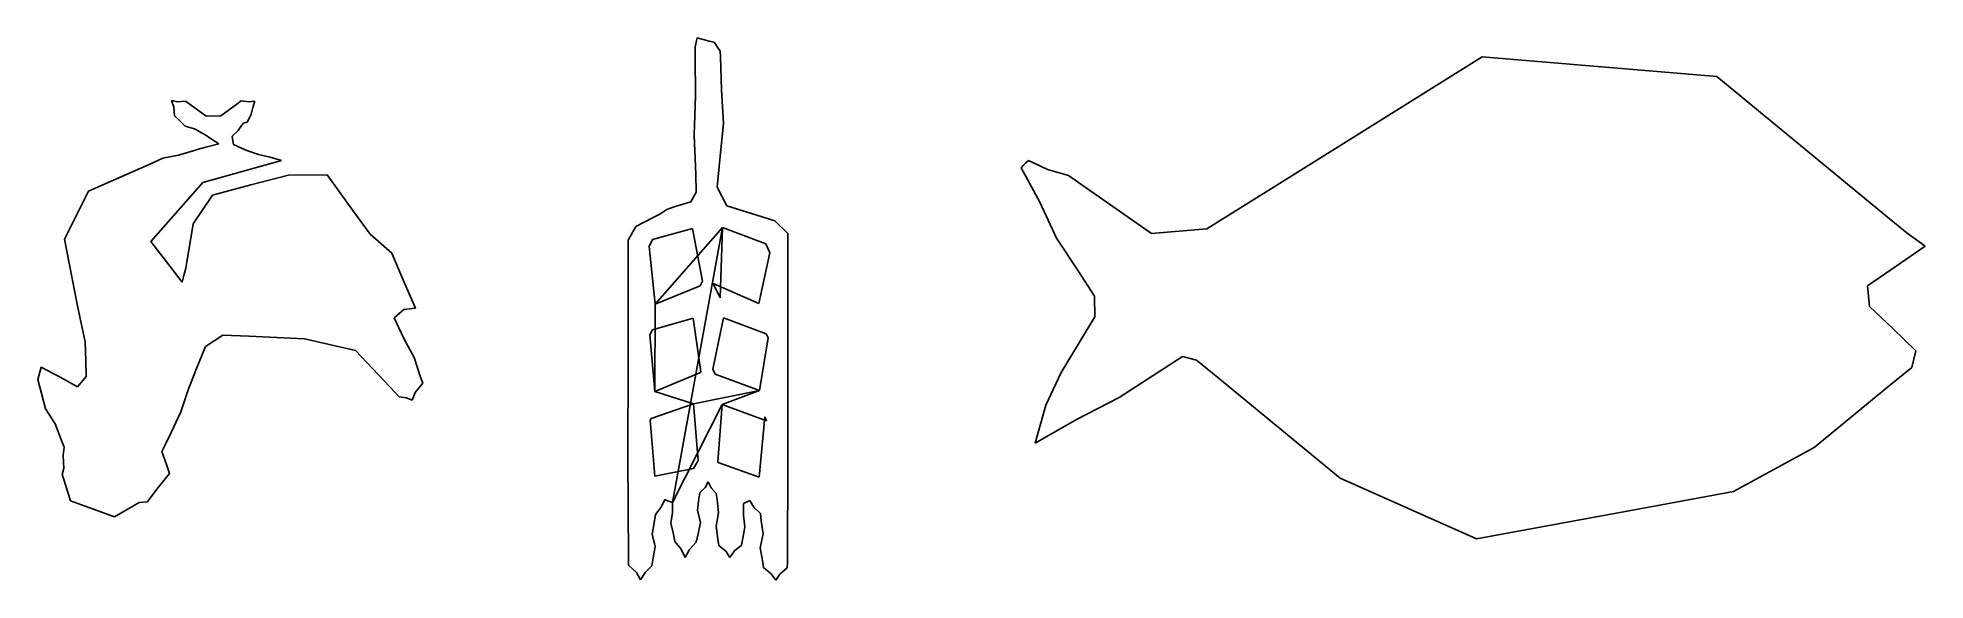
# Model space of a CAD drawing. Header units: metres. Extents: x -245 to 400, y -144 to 41.
import ezdxf

# ---------------------------------------------------------------- set-up
doc = ezdxf.new("R2010")
doc.units = ezdxf.units.M

msp = doc.modelspace()

# ---------------------------------------------------------------- linework, layer by layer
for p, q in [((-19.62, 41.1, -665.11), (-20.32, 38, -665.11)), ((-19.62, 41.1, -665.11), (-20.32, 38, -665.11)), ((-15.52, 40, -665.11), (-19.62, 41.1, -665.11)), ((-15.52, 40, -665.11), (-19.62, 41.1, -665.11)), ((-13.82, 39.6, -665.11), (-15.52, 40, -665.11)), ((-13.82, 39.6, -665.11), (-15.52, 40, -665.11)), ((-11.72, 36.5, -665.11), (-13.82, 39.6, -665.11)), ((-11.72, 36.5, -665.11), (-13.82, 39.6, -665.11)), ((-20.32, 38, -665.11), (-20.32, 34.6, -665.11)), ((-20.32, 38, -665.11), (-20.32, 34.6, -665.11)), ((-20.32, 34.6, -665.11), (-20.22, 21.3, -665.11)), ((-20.32, 34.6, -665.11), (-20.22, 21.3, -665.11)), ((-11.62, 34.6, -665.11), (-11.72, 36.5, -665.11)), ((-11.62, 34.6, -665.11), (-11.72, 36.5, -665.11)), ((-11.32, 23.3, -665.11), (-11.62, 34.6, -665.11)), ((-11.32, 23.3, -665.11), (-11.62, 34.6, -665.11)), ((248.38, 34.6, -665.11), (179.17, -8.6, -665.11)), ((248.38, 34.6, -665.11), (179.17, -8.6, -665.11)), ((328.47, 27.9, -665.11), (248.38, 34.6, -665.11)), ((328.47, 27.9, -665.11), (248.38, 34.6, -665.11)), ((387.28, -20.5, -665.11), (328.47, 27.9, -665.11)), ((387.28, -20.5, -665.11), (328.47, 27.9, -665.11)), ((-196.9, 19.3, -665.11), (-199, 19.7, -665.11)), ((-199, 19.7, -665.11), (-198.2, 17.4, -665.11)), ((-196.9, 19.3, -665.11), (-199, 19.7, -665.11)), ((-199, 19.7, -665.11), (-198.2, 17.4, -665.11)), ((-194.3, 19.5, -665.11), (-196.9, 19.3, -665.11)), ((-194.3, 19.5, -665.11), (-196.9, 19.3, -665.11)), ((-192.7, 18.3, -665.11), (-194.3, 19.5, -665.11)), ((-192.7, 18.3, -665.11), (-194.3, 19.5, -665.11)), ((-175.3, 19.6, -665.11), (-176.8, 18.5, -665.11)), ((-175.3, 19.6, -665.11), (-176.8, 18.5, -665.11)), ((-172.7, 19.2, -665.11), (-175.3, 19.6, -665.11)), ((-172.7, 19.2, -665.11), (-175.3, 19.6, -665.11)), ((-170.6, 19.5, -665.11), (-172.7, 19.2, -665.11)), ((-170.6, 19.5, -665.11), (-172.7, 19.2, -665.11)), ((-171.3, 17.3, -665.11), (-170.6, 19.5, -665.11)), ((-171.3, 17.3, -665.11), (-170.6, 19.5, -665.11)), ((-20.22, 21.3, -665.11), (-20.62, 7.9, -665.11)), ((-20.22, 21.3, -665.11), (-20.62, 7.9, -665.11)), ((-10.62, 11.9, -665.11), (-11.32, 23.3, -665.11)), ((-10.62, 11.9, -665.11), (-11.32, 23.3, -665.11)), ((-198.2, 17.4, -665.11), (-198, 14.5, -665.11)), ((-198.2, 17.4, -665.11), (-198, 14.5, -665.11)), ((-198, 14.5, -665.11), (-196.4, 13, -665.11)), ((-198, 14.5, -665.11), (-196.4, 13, -665.11)), ((-196.4, 13, -665.11), (-194.4, 11, -665.11)), ((-196.4, 13, -665.11), (-194.4, 11, -665.11)), ((-187.2, 14.4, -665.11), (-192.7, 18.3, -665.11)), ((-187.2, 14.4, -665.11), (-192.7, 18.3, -665.11)), ((-182.2, 14.5, -665.11), (-187.2, 14.4, -665.11)), ((-182.2, 14.5, -665.11), (-187.2, 14.4, -665.11)), ((-176.8, 18.5, -665.11), (-182.2, 14.5, -665.11)), ((-176.8, 18.5, -665.11), (-182.2, 14.5, -665.11)), ((-173.2, 12.3, -665.11), (-172.8, 13.1, -665.11)), ((-173.2, 12.3, -665.11), (-172.8, 13.1, -665.11)), ((-172.8, 13.1, -665.11), (-171.9, 15.1, -665.11)), ((-172.8, 13.1, -665.11), (-171.9, 15.1, -665.11)), ((-171.9, 15.1, -665.11), (-171.3, 17.3, -665.11)), ((-171.9, 15.1, -665.11), (-171.3, 17.3, -665.11)), ((-194.4, 11, -665.11), (-191.2, 10.1, -665.11)), ((-194.4, 11, -665.11), (-191.2, 10.1, -665.11)), ((-191.2, 10.1, -665.11), (-188.6, 8.6, -665.11)), ((-191.2, 10.1, -665.11), (-188.6, 8.6, -665.11)), ((-188.6, 8.6, -665.11), (-187.3, 7.9, -665.11)), ((-188.6, 8.6, -665.11), (-187.3, 7.9, -665.11)), ((-187.3, 7.9, -665.11), (-186.1, 7, -665.11)), ((-187.3, 7.9, -665.11), (-186.1, 7, -665.11)), ((-186.1, 7, -665.11), (-182.9, 4.9, -665.11)), ((-186.1, 7, -665.11), (-182.9, 4.9, -665.11)), ((-178.3, 7.6, -665.11), (-176.3, 9.5, -665.11)), ((-178.3, 7.6, -665.11), (-176.3, 9.5, -665.11)), ((-178.1, 5.9, -665.11), (-178.3, 7.6, -665.11)), ((-178.1, 5.9, -665.11), (-178.3, 7.6, -665.11)), ((-176.3, 9.5, -665.11), (-175.1, 11.2, -665.11)), ((-176.3, 9.5, -665.11), (-175.1, 11.2, -665.11)), ((-175.1, 11.2, -665.11), (-174.5, 12, -665.11)), ((-175.1, 11.2, -665.11), (-174.5, 12, -665.11)), ((-174.5, 12, -665.11), (-173.2, 12.3, -665.11)), ((-174.5, 12, -665.11), (-173.2, 12.3, -665.11)), ((-20.62, 7.9, -665.11), (-20.12, -5.4, -665.11)), ((-20.62, 7.9, -665.11), (-20.12, -5.4, -665.11)), ((-11.72, 0.7, -665.11), (-10.62, 11.9, -665.11)), ((-11.72, 0.7, -665.11), (-10.62, 11.9, -665.11)), ((-196.7, 1.1, -665.11), (-202, 0, -665.11)), ((-196.7, 1.1, -665.11), (-202, 0, -665.11)), ((-191.7, 2.6, -665.11), (-196.7, 1.1, -665.11)), ((-191.7, 2.6, -665.11), (-196.7, 1.1, -665.11)), ((-189.5, 3.2, -665.11), (-191.7, 2.6, -665.11)), ((-189.5, 3.2, -665.11), (-191.7, 2.6, -665.11)), ((-187.3, 3.8, -665.11), (-189.5, 3.2, -665.11)), ((-187.3, 3.8, -665.11), (-189.5, 3.2, -665.11)), ((-182.9, 4.9, -665.11), (-187.3, 3.8, -665.11)), ((-182.9, 4.9, -665.11), (-187.3, 3.8, -665.11)), ((-177.9, 4.7, -665.11), (-178.1, 5.9, -665.11)), ((-177.9, 4.7, -665.11), (-178.1, 5.9, -665.11)), ((-175.1, 3.4, -665.11), (-177.9, 4.7, -665.11)), ((-175.1, 3.4, -665.11), (-177.9, 4.7, -665.11)), ((-173.3, 2.7, -665.11), (-175.1, 3.4, -665.11)), ((-173.3, 2.7, -665.11), (-175.1, 3.4, -665.11)), ((-169.4, 1.3, -665.11), (-173.3, 2.7, -665.11)), ((-169.4, 1.3, -665.11), (-173.3, 2.7, -665.11)), ((-165.4, 0.4, -665.11), (-169.4, 1.3, -665.11)), ((-165.4, 0.4, -665.11), (-169.4, 1.3, -665.11)), ((-161.5, -0.7, -665.11), (-165.4, 0.4, -665.11)), ((-161.5, -0.7, -665.11), (-165.4, 0.4, -665.11)), ((-12.82, -9.9, -665.11), (-11.72, 0.7, -665.11)), ((-12.82, -9.9, -665.11), (-11.72, 0.7, -665.11)), ((-206.7, -2.1, -665.11), (-227.4, -11.2, -665.11)), ((-206.7, -2.1, -665.11), (-227.4, -11.2, -665.11)), ((-202, 0, -665.11), (-206.7, -2.1, -665.11)), ((-202, 0, -665.11), (-206.7, -2.1, -665.11)), ((-188.4, -8.2, -665.11), (-161.5, -0.7, -665.11)), ((-188.4, -8.2, -665.11), (-161.5, -0.7, -665.11)), ((-159.1, -5.7, -665.11), (-172, -9.1, -665.11)), ((-159.1, -5.7, -665.11), (-172, -9.1, -665.11)), ((-145.9, -5.6, -665.11), (-159.1, -5.7, -665.11)), ((-145.9, -5.6, -665.11), (-159.1, -5.7, -665.11)), ((-137.1, -17.8, -665.11), (-145.9, -5.6, -665.11)), ((-137.1, -17.8, -665.11), (-145.9, -5.6, -665.11)), ((-20.12, -5.4, -665.11), (-19.92, -11.5, -665.11)), ((-20.12, -5.4, -665.11), (-19.92, -11.5, -665.11)), ((91.78, -2.4, -665.11), (90.97, -3.2, -665.11)), ((91.78, -2.4, -665.11), (90.97, -3.2, -665.11)), ((90.97, -3.2, -665.11), (97.38, -15, -665.11)), ((90.97, -3.2, -665.11), (90.97, -3.2, -665.11)), ((90.97, -3.2, -665.11), (97.38, -15, -665.11)), ((90.97, -3.2, -665.11), (90.97, -3.2, -665.11)), ((92.58, -1.6, -665.11), (91.78, -2.4, -665.11)), ((92.58, -1.6, -665.11), (91.78, -2.4, -665.11)), ((93.47, -0.8, -665.11), (92.58, -1.6, -665.11)), ((93.47, -0.8, -665.11), (92.58, -1.6, -665.11)), ((99.97, -3.8, -665.11), (93.47, -0.8, -665.11)), ((99.97, -3.8, -665.11), (93.47, -0.8, -665.11)), ((107.08, -5.9, -665.11), (99.97, -3.8, -665.11)), ((107.08, -5.9, -665.11), (99.97, -3.8, -665.11)), ((112.78, -9.9, -665.11), (107.08, -5.9, -665.11)), ((112.78, -9.9, -665.11), (107.08, -5.9, -665.11)), ((-227.4, -11.2, -665.11), (-235.6, -27.6, -665.11)), ((-227.4, -11.2, -665.11), (-235.6, -27.6, -665.11)), ((-206.1, -28.4, -665.11), (-188.4, -8.2, -665.11)), ((-206.1, -28.4, -665.11), (-188.4, -8.2, -665.11)), ((-185, -12.6, -665.11), (-191.7, -22.3, -665.11)), ((-185, -12.6, -665.11), (-191.7, -22.3, -665.11)), ((-172, -9.1, -665.11), (-185, -12.6, -665.11)), ((-172, -9.1, -665.11), (-185, -12.6, -665.11)), ((-19.92, -11.5, -665.11), (-21.82, -14.8, -665.11)), ((-19.92, -11.5, -665.11), (-21.82, -14.8, -665.11)), ((-9.52, -16.2, -665.11), (-12.82, -9.9, -665.11)), ((-9.52, -16.2, -665.11), (-12.82, -9.9, -665.11)), ((135.47, -25.7, -665.11), (112.78, -9.9, -665.11)), ((135.47, -25.7, -665.11), (112.78, -9.9, -665.11)), ((179.17, -8.6, -665.11), (154.38, -24.1, -665.11)), ((179.17, -8.6, -665.11), (154.38, -24.1, -665.11)), ((-131.2, -25.9, -665.11), (-137.1, -17.8, -665.11)), ((-131.2, -25.9, -665.11), (-137.1, -17.8, -665.11)), ((-32.32, -19, -665.11), (-34.82, -20.3, -665.11)), ((-32.32, -19, -665.11), (-34.82, -20.3, -665.11)), ((-30.02, -17.5, -665.11), (-32.32, -19, -665.11)), ((-30.02, -17.5, -665.11), (-32.32, -19, -665.11)), ((-27.42, -16.6, -665.11), (-30.02, -17.5, -665.11)), ((-27.42, -16.6, -665.11), (-30.02, -17.5, -665.11)), ((-21.82, -14.8, -665.11), (-27.42, -16.6, -665.11)), ((-21.82, -14.8, -665.11), (-27.42, -16.6, -665.11)), ((0.78, -19.4, -665.11), (-9.52, -16.2, -665.11)), ((0.78, -19.4, -665.11), (-9.52, -16.2, -665.11)), ((97.38, -15, -665.11), (103.08, -27.2, -665.11)), ((97.38, -15, -665.11), (103.08, -27.2, -665.11)), ((-191.7, -22.3, -665.11), (-193.8, -35.4, -665.11)), ((-191.7, -22.3, -665.11), (-193.8, -35.4, -665.11)), ((-40.52, -23.3, -665.11), (-43.22, -27.9, -665.11)), ((-40.52, -23.3, -665.11), (-43.22, -27.9, -665.11)), ((-34.82, -20.3, -665.11), (-40.52, -23.3, -665.11)), ((-34.82, -20.3, -665.11), (-40.52, -23.3, -665.11)), ((-34.82, -27.7, -665.11), (-21.22, -24, -665.11)), ((-34.82, -27.7, -665.11), (-21.22, -24, -665.11)), ((-11.02, -23.6, -665.11), (-33.92, -49.8, -665.11)), ((-11.02, -23.6, -665.11), (-33.92, -49.8, -665.11)), ((-28.02, -117.4, -665.11), (-11.02, -23.6, -665.11)), ((-28.02, -117.4, -665.11), (-11.02, -23.6, -665.11)), ((-21.22, -24, -665.11), (-17.82, -41.9, -665.11)), ((-21.22, -24, -665.11), (-17.82, -41.9, -665.11)), ((-11.82, -47.6, -665.11), (-11.02, -23.6, -665.11)), ((-11.82, -47.6, -665.11), (-11.02, -23.6, -665.11)), ((-11.02, -23.6, -665.11), (3.78, -29.2, -665.11)), ((-11.02, -23.6, -665.11), (3.78, -29.2, -665.11)), ((6.88, -21.3, -665.11), (0.78, -19.4, -665.11)), ((6.88, -21.3, -665.11), (0.78, -19.4, -665.11)), ((11.28, -25.7, -665.11), (6.88, -21.3, -665.11)), ((11.28, -25.7, -665.11), (6.88, -21.3, -665.11)), ((11.28, -32.7, -665.11), (11.28, -25.7, -665.11)), ((11.28, -32.7, -665.11), (11.28, -25.7, -665.11)), ((154.38, -24.1, -665.11), (135.47, -25.7, -665.11)), ((154.38, -24.1, -665.11), (135.47, -25.7, -665.11)), ((393.38, -25.5, -665.11), (387.28, -20.5, -665.11)), ((393.38, -25.5, -665.11), (387.28, -20.5, -665.11)), ((399.57, -30, -665.11), (393.38, -25.5, -665.11)), ((399.57, -30, -665.11), (393.38, -25.5, -665.11)), ((-235.6, -27.6, -665.11), (-231.2, -49.8, -665.11)), ((-235.6, -27.6, -665.11), (-231.2, -49.8, -665.11)), ((-195.4, -42.3, -665.11), (-206.1, -28.4, -665.11)), ((-195.4, -42.3, -665.11), (-206.1, -28.4, -665.11)), ((-123.8, -32.4, -665.11), (-131.2, -25.9, -665.11)), ((-123.8, -32.4, -665.11), (-131.2, -25.9, -665.11)), ((-43.22, -27.9, -665.11), (-43.22, -34.3, -665.11)), ((-43.22, -27.9, -665.11), (-43.22, -34.3, -665.11)), ((-36.02, -30.1, -665.11), (-34.82, -27.7, -665.11)), ((-36.02, -30.1, -665.11), (-34.82, -27.7, -665.11)), ((-33.92, -49.8, -665.11), (-36.02, -30.1, -665.11)), ((-33.92, -49.8, -665.11), (-36.02, -30.1, -665.11)), ((5.18, -32.2, -665.11), (1.48, -49.5, -665.11)), ((5.18, -32.2, -665.11), (1.48, -49.5, -665.11)), ((3.78, -29.2, -665.11), (5.18, -32.2, -665.11)), ((3.78, -29.2, -665.11), (5.18, -32.2, -665.11)), ((103.08, -27.2, -665.11), (110.38, -38.4, -665.11)), ((103.08, -27.2, -665.11), (110.38, -38.4, -665.11)), ((389.68, -36.8, -665.11), (399.57, -30, -665.11)), ((389.68, -36.8, -665.11), (399.57, -30, -665.11)), ((-194.1, -37.5, -665.11), (-194.7, -39.5, -665.11)), ((-194.1, -37.5, -665.11), (-194.7, -39.5, -665.11)), ((-193.8, -35.4, -665.11), (-194.1, -37.5, -665.11)), ((-193.8, -35.4, -665.11), (-194.1, -37.5, -665.11)), ((-119.5, -42.6, -665.11), (-123.8, -32.4, -665.11)), ((-119.5, -42.6, -665.11), (-123.8, -32.4, -665.11)), ((-43.22, -34.3, -665.11), (-43.22, -68.3, -665.11)), ((-43.22, -34.3, -665.11), (-43.22, -68.3, -665.11)), ((11.38, -67.7, -665.11), (11.28, -32.7, -665.11)), ((11.38, -67.7, -665.11), (11.28, -32.7, -665.11)), ((110.38, -38.4, -665.11), (115.97, -47, -665.11)), ((110.38, -38.4, -665.11), (115.97, -47, -665.11)), ((379.88, -43.5, -665.11), (389.68, -36.8, -665.11)), ((379.88, -43.5, -665.11), (389.68, -36.8, -665.11)), ((-194.7, -39.5, -665.11), (-195.4, -42.3, -665.11)), ((-194.7, -39.5, -665.11), (-195.4, -42.3, -665.11)), ((-115.8, -51.1, -665.11), (-119.5, -42.6, -665.11)), ((-115.8, -51.1, -665.11), (-119.5, -42.6, -665.11)), ((-18.62, -43.5, -665.11), (-33.92, -49.8, -665.11)), ((-18.62, -43.5, -665.11), (-33.92, -49.8, -665.11)), ((-17.82, -41.9, -665.11), (-18.62, -43.5, -665.11)), ((-17.82, -41.9, -665.11), (-18.62, -43.5, -665.11)), ((1.48, -49.5, -665.11), (-14.12, -42.7, -665.11)), ((-14.12, -42.7, -665.11), (-11.82, -47.6, -665.11)), ((1.48, -49.5, -665.11), (-14.12, -42.7, -665.11)), ((-14.12, -42.7, -665.11), (-11.82, -47.6, -665.11)), ((380.57, -50.6, -665.11), (379.88, -43.5, -665.11)), ((380.57, -50.6, -665.11), (379.88, -43.5, -665.11)), ((-231.2, -49.8, -665.11), (-229.9, -56.2, -665.11)), ((-231.2, -49.8, -665.11), (-229.9, -56.2, -665.11)), ((-119.7, -51.6, -665.11), (-115.8, -51.1, -665.11)), ((-119.7, -51.6, -665.11), (-115.8, -51.1, -665.11)), ((-33.92, -49.8, -665.11), (-34.02, -79.5, -665.11)), ((-33.92, -49.8, -665.11), (-34.02, -79.5, -665.11)), ((115.97, -47, -665.11), (116.17, -54.1, -665.11)), ((115.97, -47, -665.11), (116.17, -54.1, -665.11)), ((388.47, -58.1, -665.11), (380.57, -50.6, -665.11)), ((388.47, -58.1, -665.11), (380.57, -50.6, -665.11)), ((-229.9, -56.2, -665.11), (-228.5, -62.6, -665.11)), ((-229.9, -56.2, -665.11), (-228.5, -62.6, -665.11)), ((-123, -54.4, -665.11), (-119.7, -51.6, -665.11)), ((-123, -54.4, -665.11), (-119.7, -51.6, -665.11)), ((-119.7, -61.5, -665.11), (-123, -54.4, -665.11)), ((-123, -54.4, -665.11), (-123, -54.4, -665.11)), ((-119.7, -61.5, -665.11), (-123, -54.4, -665.11)), ((-123, -54.4, -665.11), (-123, -54.4, -665.11)), ((-34.82, -58.5, -665.11), (-21.02, -54.5, -665.11)), ((-34.82, -58.5, -665.11), (-21.02, -54.5, -665.11)), ((-21.02, -54.5, -665.11), (-18.42, -72.8, -665.11)), ((-21.02, -54.5, -665.11), (-18.42, -72.8, -665.11)), ((-14.22, -71.9, -665.11), (-10.62, -54.4, -665.11)), ((-14.22, -71.9, -665.11), (-10.62, -54.4, -665.11)), ((-10.62, -54.4, -665.11), (3.88, -59.9, -665.11)), ((-10.62, -54.4, -665.11), (3.88, -59.9, -665.11)), ((116.17, -54.1, -665.11), (110.88, -62.7, -665.11)), ((116.17, -54.1, -665.11), (110.88, -62.7, -665.11)), ((-228.5, -62.6, -665.11), (-228.3, -69.1, -665.11)), ((-228.5, -62.6, -665.11), (-228.3, -69.1, -665.11)), ((-190.7, -72.3, -665.11), (-187.4, -64.2, -665.11)), ((-190.7, -72.3, -665.11), (-187.4, -64.2, -665.11)), ((-187.4, -64.2, -665.11), (-181.5, -60.3, -665.11)), ((-187.4, -64.2, -665.11), (-181.5, -60.3, -665.11)), ((-181.5, -60.3, -665.11), (-172.5, -60.7, -665.11)), ((-181.5, -60.3, -665.11), (-172.5, -60.7, -665.11)), ((-172.5, -60.7, -665.11), (-153.7, -61.6, -665.11)), ((-172.5, -60.7, -665.11), (-153.7, -61.6, -665.11)), ((-153.7, -61.6, -665.11), (-136.2, -65.6, -665.11)), ((-153.7, -61.6, -665.11), (-136.2, -65.6, -665.11)), ((-116.2, -67.9, -665.11), (-119.7, -61.5, -665.11)), ((-116.2, -67.9, -665.11), (-119.7, -61.5, -665.11)), ((-35.82, -60.2, -665.11), (-34.82, -58.5, -665.11)), ((-35.82, -60.2, -665.11), (-34.82, -58.5, -665.11)), ((-34.02, -79.5, -665.11), (-35.82, -60.2, -665.11)), ((-34.02, -79.5, -665.11), (-35.82, -60.2, -665.11)), ((4.58, -61.2, -665.11), (1.68, -79.2, -665.11)), ((4.58, -61.2, -665.11), (1.68, -79.2, -665.11)), ((3.88, -59.9, -665.11), (4.58, -61.2, -665.11)), ((3.88, -59.9, -665.11), (4.58, -61.2, -665.11)), ((110.88, -62.7, -665.11), (104.58, -73.1, -665.11)), ((110.88, -62.7, -665.11), (104.58, -73.1, -665.11)), ((396.38, -65.7, -665.11), (388.47, -58.1, -665.11)), ((396.38, -65.7, -665.11), (388.47, -58.1, -665.11)), ((-228.3, -69.1, -665.11), (-228.2, -74.4, -665.11)), ((-228.3, -69.1, -665.11), (-228.2, -74.4, -665.11)), ((-136.2, -65.6, -665.11), (-122.6, -80, -665.11)), ((-136.2, -65.6, -665.11), (-122.6, -80, -665.11)), ((-114, -74.7, -665.11), (-116.2, -67.9, -665.11)), ((-114, -74.7, -665.11), (-116.2, -67.9, -665.11)), ((-43.22, -68.3, -665.11), (-43.32, -102.2, -665.11)), ((-43.22, -68.3, -665.11), (-43.32, -102.2, -665.11)), ((11.38, -102.6, -665.11), (11.38, -67.7, -665.11)), ((11.38, -102.6, -665.11), (11.38, -67.7, -665.11)), ((137.97, -72.8, -665.11), (146.08, -67.6, -665.11)), ((137.97, -72.8, -665.11), (146.08, -67.6, -665.11)), ((146.08, -67.6, -665.11), (150.78, -68.8, -665.11)), ((146.08, -67.6, -665.11), (150.78, -68.8, -665.11)), ((150.78, -68.8, -665.11), (158.08, -74.8, -665.11)), ((150.78, -68.8, -665.11), (158.08, -74.8, -665.11)), ((394.97, -71.3, -665.11), (396.38, -65.7, -665.11)), ((394.97, -71.3, -665.11), (396.38, -65.7, -665.11)), ((-243.5, -71.2, -665.11), (-244.7, -75.4, -665.11)), ((-243.5, -71.2, -665.11), (-244.7, -75.4, -665.11)), ((-244.7, -75.4, -665.11), (-243.5, -79.8, -665.11)), ((-244.7, -75.4, -665.11), (-243.5, -79.8, -665.11)), ((-237.1, -74.6, -665.11), (-243.5, -71.2, -665.11)), ((-237.1, -74.6, -665.11), (-243.5, -71.2, -665.11)), ((-231.1, -77.9, -665.11), (-237.1, -74.6, -665.11)), ((-231.1, -77.9, -665.11), (-237.1, -74.6, -665.11)), ((-228.2, -74.4, -665.11), (-231.1, -77.9, -665.11)), ((-228.2, -74.4, -665.11), (-231.1, -77.9, -665.11)), ((-193.5, -79.3, -665.11), (-190.7, -72.3, -665.11)), ((-193.5, -79.3, -665.11), (-190.7, -72.3, -665.11)), ((-115.9, -79.9, -665.11), (-113.3, -76.7, -665.11)), ((-115.9, -79.9, -665.11), (-113.3, -76.7, -665.11)), ((-113.3, -76.7, -665.11), (-114, -74.7, -665.11)), ((-113.3, -76.7, -665.11), (-114, -74.7, -665.11)), ((-18.52, -73.1, -665.11), (-34.02, -79.5, -665.11)), ((-18.52, -73.1, -665.11), (-34.02, -79.5, -665.11)), ((-18.42, -72.8, -665.11), (-18.52, -73.1, -665.11)), ((-18.42, -72.8, -665.11), (-18.52, -73.1, -665.11)), ((-13.42, -73.6, -665.11), (-14.22, -71.9, -665.11)), ((-13.42, -73.6, -665.11), (-14.22, -71.9, -665.11)), ((1.68, -79.2, -665.11), (-13.42, -73.6, -665.11)), ((1.68, -79.2, -665.11), (-13.42, -73.6, -665.11)), ((104.58, -73.1, -665.11), (99.38, -84.2, -665.11)), ((104.58, -73.1, -665.11), (99.38, -84.2, -665.11)), ((124.38, -81.6, -665.11), (137.97, -72.8, -665.11)), ((124.38, -81.6, -665.11), (137.97, -72.8, -665.11)), ((158.08, -74.8, -665.11), (199.88, -109.1, -665.11)), ((158.08, -74.8, -665.11), (199.88, -109.1, -665.11)), ((386.68, -78.1, -665.11), (394.97, -71.3, -665.11)), ((386.68, -78.1, -665.11), (394.97, -71.3, -665.11)), ((-243.5, -79.8, -665.11), (-242, -85.5, -665.11)), ((-243.5, -79.8, -665.11), (-242, -85.5, -665.11)), ((-195.9, -86.5, -665.11), (-193.5, -79.3, -665.11)), ((-195.9, -86.5, -665.11), (-193.5, -79.3, -665.11)), ((-122.6, -80, -665.11), (-121.3, -81.4, -665.11)), ((-122.6, -80, -665.11), (-121.3, -81.4, -665.11)), ((-121.3, -81.4, -665.11), (-118.8, -81.7, -665.11)), ((-121.3, -81.4, -665.11), (-118.8, -81.7, -665.11)), ((-118.8, -81.7, -665.11), (-116.9, -82.5, -665.11)), ((-118.8, -81.7, -665.11), (-116.9, -82.5, -665.11)), ((-116.9, -82.5, -665.11), (-115.9, -79.9, -665.11)), ((-116.9, -82.5, -665.11), (-115.9, -79.9, -665.11)), ((-34.02, -79.5, -665.11), (-20.82, -83.8, -665.11)), ((-34.02, -79.5, -665.11), (-20.82, -83.8, -665.11)), ((-20.82, -83.8, -665.11), (1.68, -79.2, -665.11)), ((-20.82, -83.8, -665.11), (1.68, -79.2, -665.11)), ((1.68, -79.2, -665.11), (-11.12, -84, -665.11)), ((1.68, -79.2, -665.11), (-11.12, -84, -665.11)), ((109.88, -89.1, -665.11), (124.38, -81.6, -665.11)), ((109.88, -89.1, -665.11), (124.38, -81.6, -665.11)), ((361.68, -98.6, -665.11), (386.68, -78.1, -665.11)), ((361.68, -98.6, -665.11), (386.68, -78.1, -665.11)), ((-242, -85.5, -665.11), (-238.7, -90.6, -665.11)), ((-242, -85.5, -665.11), (-238.7, -90.6, -665.11)), ((-199.1, -93.3, -665.11), (-195.9, -86.5, -665.11)), ((-199.1, -93.3, -665.11), (-195.9, -86.5, -665.11)), ((-35.62, -89.3, -665.11), (-35.32, -88.8, -665.11)), ((-35.62, -89.3, -665.11), (-35.32, -88.8, -665.11)), ((-34.12, -108.4, -665.11), (-35.62, -89.3, -665.11)), ((-34.12, -108.4, -665.11), (-35.62, -89.3, -665.11)), ((-35.32, -88.8, -665.11), (-20.82, -83.8, -665.11)), ((-35.32, -88.8, -665.11), (-20.82, -83.8, -665.11)), ((-11.12, -84, -665.11), (-28.02, -117.4, -665.11)), ((-11.12, -84, -665.11), (-28.02, -117.4, -665.11)), ((-20.82, -83.8, -665.11), (-19.32, -103.1, -665.11)), ((-20.82, -83.8, -665.11), (-19.32, -103.1, -665.11)), ((-12.52, -103.5, -665.11), (-11.12, -84, -665.11)), ((-12.52, -103.5, -665.11), (-11.12, -84, -665.11)), ((-11.12, -84, -665.11), (4.08, -89.5, -665.11)), ((-11.12, -84, -665.11), (4.08, -89.5, -665.11)), ((3.48, -88.2, -665.11), (1.58, -108.8, -665.11)), ((3.48, -88.2, -665.11), (1.58, -108.8, -665.11)), ((4.08, -89.5, -665.11), (3.48, -88.2, -665.11)), ((4.08, -89.5, -665.11), (3.48, -88.2, -665.11)), ((99.38, -84.2, -665.11), (95.78, -97.2, -665.11)), ((99.38, -84.2, -665.11), (95.78, -97.2, -665.11)), ((95.78, -97.2, -665.11), (109.88, -89.1, -665.11)), ((95.78, -97.2, -665.11), (109.88, -89.1, -665.11)), ((-238.7, -90.6, -665.11), (-236.6, -96.2, -665.11)), ((-238.7, -90.6, -665.11), (-236.6, -96.2, -665.11)), ((-236.6, -96.2, -665.11), (-235.7, -98.5, -665.11)), ((-236.6, -96.2, -665.11), (-235.7, -98.5, -665.11)), ((-200.9, -97.1, -665.11), (-199.1, -93.3, -665.11)), ((-200.9, -97.1, -665.11), (-199.1, -93.3, -665.11)), ((-235.7, -98.5, -665.11), (-236, -101.2, -665.11)), ((-235.7, -98.5, -665.11), (-236, -101.2, -665.11)), ((-236, -101.2, -665.11), (-235.9, -103.7, -665.11)), ((-236, -101.2, -665.11), (-235.9, -103.7, -665.11)), ((-202.3, -100, -665.11), (-200.9, -97.1, -665.11)), ((-202.3, -100, -665.11), (-200.9, -97.1, -665.11)), ((-200.6, -104.8, -665.11), (-202.3, -100, -665.11)), ((-200.6, -104.8, -665.11), (-202.3, -100, -665.11)), ((-43.32, -102.2, -665.11), (-43.02, -136.2, -665.11)), ((-43.32, -102.2, -665.11), (-43.02, -136.2, -665.11)), ((11.18, -137.6, -665.11), (11.38, -102.6, -665.11)), ((11.18, -137.6, -665.11), (11.38, -102.6, -665.11)), ((334.18, -113.6, -665.11), (361.68, -98.6, -665.11)), ((334.18, -113.6, -665.11), (361.68, -98.6, -665.11)), ((-235.8, -105.7, -665.11), (-236.4, -107.8, -665.11)), ((-235.8, -105.7, -665.11), (-236.4, -107.8, -665.11)), ((-236.4, -107.8, -665.11), (-235.8, -109.6, -665.11)), ((-236.4, -107.8, -665.11), (-235.8, -109.6, -665.11)), ((-235.9, -103.7, -665.11), (-235.8, -105.7, -665.11)), ((-235.9, -103.7, -665.11), (-235.8, -105.7, -665.11)), ((-203.6, -112.3, -665.11), (-199.7, -107.5, -665.11)), ((-203.6, -112.3, -665.11), (-199.7, -107.5, -665.11)), ((-199.7, -107.5, -665.11), (-200.6, -104.8, -665.11)), ((-199.7, -107.5, -665.11), (-200.6, -104.8, -665.11)), ((-20.82, -105.8, -665.11), (-34.12, -108.4, -665.11)), ((-20.82, -105.8, -665.11), (-34.12, -108.4, -665.11)), ((-19.32, -103.1, -665.11), (-20.82, -105.8, -665.11)), ((-19.32, -103.1, -665.11), (-20.82, -105.8, -665.11)), ((-12.42, -103.8, -665.11), (-12.52, -103.5, -665.11)), ((-12.42, -103.8, -665.11), (-12.52, -103.5, -665.11)), ((1.58, -108.8, -665.11), (-12.42, -103.8, -665.11)), ((1.58, -108.8, -665.11), (-12.42, -103.8, -665.11)), ((199.88, -109.1, -665.11), (246.38, -129.8, -665.11)), ((199.88, -109.1, -665.11), (246.38, -129.8, -665.11)), ((-235.8, -109.6, -665.11), (-233.5, -116.8, -665.11)), ((-235.8, -109.6, -665.11), (-233.5, -116.8, -665.11)), ((-207.2, -117.2, -665.11), (-206.1, -115.6, -665.11)), ((-207.2, -117.2, -665.11), (-206.1, -115.6, -665.11)), ((-206.1, -115.6, -665.11), (-203.6, -112.3, -665.11)), ((-206.1, -115.6, -665.11), (-203.6, -112.3, -665.11)), ((-19.02, -116.1, -665.11), (-18.72, -114.1, -665.11)), ((-19.02, -116.1, -665.11), (-18.72, -114.1, -665.11)), ((-18.72, -114.1, -665.11), (-16.92, -112.3, -665.11)), ((-18.72, -114.1, -665.11), (-16.92, -112.3, -665.11)), ((-16.92, -112.3, -665.11), (-15.82, -110.4, -665.11)), ((-16.92, -112.3, -665.11), (-15.82, -110.4, -665.11)), ((-15.82, -110.4, -665.11), (-14.82, -112.4, -665.11)), ((-15.82, -110.4, -665.11), (-14.82, -112.4, -665.11)), ((-14.82, -112.4, -665.11), (-13.12, -114.3, -665.11)), ((-14.82, -112.4, -665.11), (-13.12, -114.3, -665.11)), ((-13.12, -114.3, -665.11), (-12.82, -116.4, -665.11)), ((-13.12, -114.3, -665.11), (-12.82, -116.4, -665.11)), ((302.18, -119.5, -665.11), (334.18, -113.6, -665.11)), ((302.18, -119.5, -665.11), (334.18, -113.6, -665.11)), ((-233.5, -116.8, -665.11), (-218.5, -122.3, -665.11)), ((-233.5, -116.8, -665.11), (-218.5, -122.3, -665.11)), ((-218.5, -122.3, -665.11), (-212, -118.5, -665.11)), ((-218.5, -122.3, -665.11), (-212, -118.5, -665.11)), ((-212, -118.5, -665.11), (-210.1, -117.4, -665.11)), ((-212, -118.5, -665.11), (-210.1, -117.4, -665.11)), ((-210.1, -117.4, -665.11), (-207.2, -117.2, -665.11)), ((-210.1, -117.4, -665.11), (-207.2, -117.2, -665.11)), ((-34.32, -124.3, -665.11), (-33.82, -121.5, -665.11)), ((-34.32, -124.3, -665.11), (-33.82, -121.5, -665.11)), ((-33.82, -121.5, -665.11), (-31.92, -119, -665.11)), ((-33.82, -121.5, -665.11), (-31.92, -119, -665.11)), ((-31.92, -119, -665.11), (-30.62, -116.4, -665.11)), ((-31.92, -119, -665.11), (-30.62, -116.4, -665.11)), ((-30.62, -116.4, -665.11), (-29.72, -116.8, -665.11)), ((-30.62, -116.4, -665.11), (-29.72, -116.8, -665.11)), ((-29.72, -116.8, -665.11), (-28.92, -117.1, -665.11)), ((-29.72, -116.8, -665.11), (-28.92, -117.1, -665.11)), ((-28.92, -117.1, -665.11), (-28.02, -117.4, -665.11)), ((-28.92, -117.1, -665.11), (-28.02, -117.4, -665.11)), ((-28.02, -120.8, -665.11), (-28.62, -124.4, -665.11)), ((-28.02, -120.8, -665.11), (-28.62, -124.4, -665.11)), ((-28.02, -117.4, -665.11), (-28.02, -120.8, -665.11)), ((-28.02, -117.4, -665.11), (-28.02, -120.8, -665.11)), ((-19.52, -120, -665.11), (-19.02, -116.1, -665.11)), ((-19.52, -120, -665.11), (-19.02, -116.1, -665.11)), ((-18.52, -124.2, -665.11), (-19.52, -120, -665.11)), ((-18.52, -124.2, -665.11), (-19.52, -120, -665.11)), ((-12.32, -120.9, -665.11), (-13.12, -125.5, -665.11)), ((-12.32, -120.9, -665.11), (-13.12, -125.5, -665.11)), ((-12.82, -116.4, -665.11), (-12.32, -120.9, -665.11)), ((-12.82, -116.4, -665.11), (-12.32, -120.9, -665.11)), ((-3.82, -117.7, -665.11), (-3.12, -117.4, -665.11)), ((-3.82, -117.7, -665.11), (-3.12, -117.4, -665.11)), ((-3.82, -121.7, -665.11), (-3.82, -117.7, -665.11)), ((-3.82, -121.7, -665.11), (-3.82, -117.7, -665.11)), ((-3.32, -125.8, -665.11), (-3.82, -121.7, -665.11)), ((-3.32, -125.8, -665.11), (-3.82, -121.7, -665.11)), ((-3.12, -117.4, -665.11), (-2.32, -117.1, -665.11)), ((-3.12, -117.4, -665.11), (-2.32, -117.1, -665.11)), ((-2.32, -117.1, -665.11), (-1.62, -116.7, -665.11)), ((-2.32, -117.1, -665.11), (-1.62, -116.7, -665.11)), ((-1.62, -116.7, -665.11), (-0.22, -119, -665.11)), ((-1.62, -116.7, -665.11), (-0.22, -119, -665.11)), ((-0.22, -119, -665.11), (1.98, -121.2, -665.11)), ((-0.22, -119, -665.11), (1.98, -121.2, -665.11)), ((1.98, -121.2, -665.11), (2.28, -123.7, -665.11)), ((1.98, -121.2, -665.11), (2.28, -123.7, -665.11)), ((246.38, -129.8, -665.11), (302.18, -119.5, -665.11)), ((246.38, -129.8, -665.11), (302.18, -119.5, -665.11)), ((-34.92, -128.2, -665.11), (-34.32, -124.3, -665.11)), ((-34.92, -128.2, -665.11), (-34.32, -124.3, -665.11)), ((-33.92, -132.4, -665.11), (-34.92, -128.2, -665.11)), ((-33.92, -132.4, -665.11), (-34.92, -128.2, -665.11)), ((-28.62, -124.4, -665.11), (-27.82, -127.7, -665.11)), ((-28.62, -124.4, -665.11), (-27.82, -127.7, -665.11)), ((-27.82, -127.7, -665.11), (-27.22, -130.7, -665.11)), ((-27.82, -127.7, -665.11), (-27.22, -130.7, -665.11)), ((-19.92, -130.9, -665.11), (-19.32, -128.1, -665.11)), ((-19.92, -130.9, -665.11), (-19.32, -128.1, -665.11)), ((-19.32, -128.1, -665.11), (-18.52, -124.2, -665.11)), ((-19.32, -128.1, -665.11), (-18.52, -124.2, -665.11)), ((-13.12, -125.5, -665.11), (-12.52, -129.9, -665.11)), ((-13.12, -125.5, -665.11), (-12.52, -129.9, -665.11)), ((-4.02, -129.6, -665.11), (-3.32, -125.8, -665.11)), ((-4.02, -129.6, -665.11), (-3.32, -125.8, -665.11)), ((2.88, -128.1, -665.11), (1.88, -132.8, -665.11)), ((2.88, -128.1, -665.11), (1.88, -132.8, -665.11)), ((2.28, -123.7, -665.11), (2.88, -128.1, -665.11)), ((2.28, -123.7, -665.11), (2.88, -128.1, -665.11)), ((-34.62, -136.3, -665.11), (-33.92, -132.4, -665.11)), ((-34.62, -136.3, -665.11), (-33.92, -132.4, -665.11)), ((-27.22, -130.7, -665.11), (-25.12, -133.3, -665.11)), ((-27.22, -130.7, -665.11), (-25.12, -133.3, -665.11)), ((-25.12, -133.3, -665.11), (-23.72, -136.1, -665.11)), ((-25.12, -133.3, -665.11), (-23.72, -136.1, -665.11)), ((-23.72, -136.1, -665.11), (-22.22, -133.4, -665.11)), ((-23.72, -136.1, -665.11), (-22.22, -133.4, -665.11)), ((-22.22, -133.4, -665.11), (-19.92, -130.9, -665.11)), ((-22.22, -133.4, -665.11), (-19.92, -130.9, -665.11)), ((-12.52, -129.9, -665.11), (-12.22, -132.1, -665.11)), ((-12.52, -129.9, -665.11), (-12.22, -132.1, -665.11)), ((-12.22, -132.1, -665.11), (-9.82, -134, -665.11)), ((-12.22, -132.1, -665.11), (-9.82, -134, -665.11)), ((-9.82, -134, -665.11), (-8.42, -136.1, -665.11)), ((-9.82, -134, -665.11), (-8.42, -136.1, -665.11)), ((-8.42, -136.1, -665.11), (-6.92, -133.9, -665.11)), ((-8.42, -136.1, -665.11), (-6.92, -133.9, -665.11)), ((-6.92, -133.9, -665.11), (-4.52, -132, -665.11)), ((-6.92, -133.9, -665.11), (-4.52, -132, -665.11)), ((-4.52, -132, -665.11), (-4.02, -129.6, -665.11)), ((-4.52, -132, -665.11), (-4.02, -129.6, -665.11)), ((1.88, -132.8, -665.11), (2.68, -137.2, -665.11)), ((1.88, -132.8, -665.11), (2.68, -137.2, -665.11)), ((-43.02, -136.2, -665.11), (-43.02, -138.8, -665.11)), ((-43.02, -136.2, -665.11), (-43.02, -138.8, -665.11)), ((-43.02, -138.8, -665.11), (-40.32, -141.3, -665.11)), ((-43.02, -138.8, -665.11), (-40.32, -141.3, -665.11)), ((-40.32, -141.3, -665.11), (-38.92, -143.8, -665.11)), ((-40.32, -141.3, -665.11), (-38.92, -143.8, -665.11)), ((-38.92, -143.8, -665.11), (-37.42, -141.3, -665.11)), ((-38.92, -143.8, -665.11), (-37.42, -141.3, -665.11)), ((-37.42, -141.3, -665.11), (-35.12, -139, -665.11)), ((-37.42, -141.3, -665.11), (-35.12, -139, -665.11)), ((-35.12, -139, -665.11), (-34.62, -136.3, -665.11)), ((-35.12, -139, -665.11), (-34.62, -136.3, -665.11)), ((2.68, -137.2, -665.11), (3.08, -139.6, -665.11)), ((2.68, -137.2, -665.11), (3.08, -139.6, -665.11)), ((3.08, -139.6, -665.11), (5.68, -141.7, -665.11)), ((3.08, -139.6, -665.11), (5.68, -141.7, -665.11)), ((5.68, -141.7, -665.11), (7.18, -143.9, -665.11)), ((5.68, -141.7, -665.11), (7.18, -143.9, -665.11)), ((8.58, -141.8, -665.11), (11.08, -139.7, -665.11)), ((8.58, -141.8, -665.11), (11.08, -139.7, -665.11)), ((11.08, -139.7, -665.11), (11.18, -137.6, -665.11)), ((11.08, -139.7, -665.11), (11.18, -137.6, -665.11)), ((7.18, -143.9, -665.11), (8.58, -141.8, -665.11)), ((7.18, -143.9, -665.11), (8.58, -141.8, -665.11))]:
    msp.add_line(p, q)

doc.saveas('drawing.dxf')
